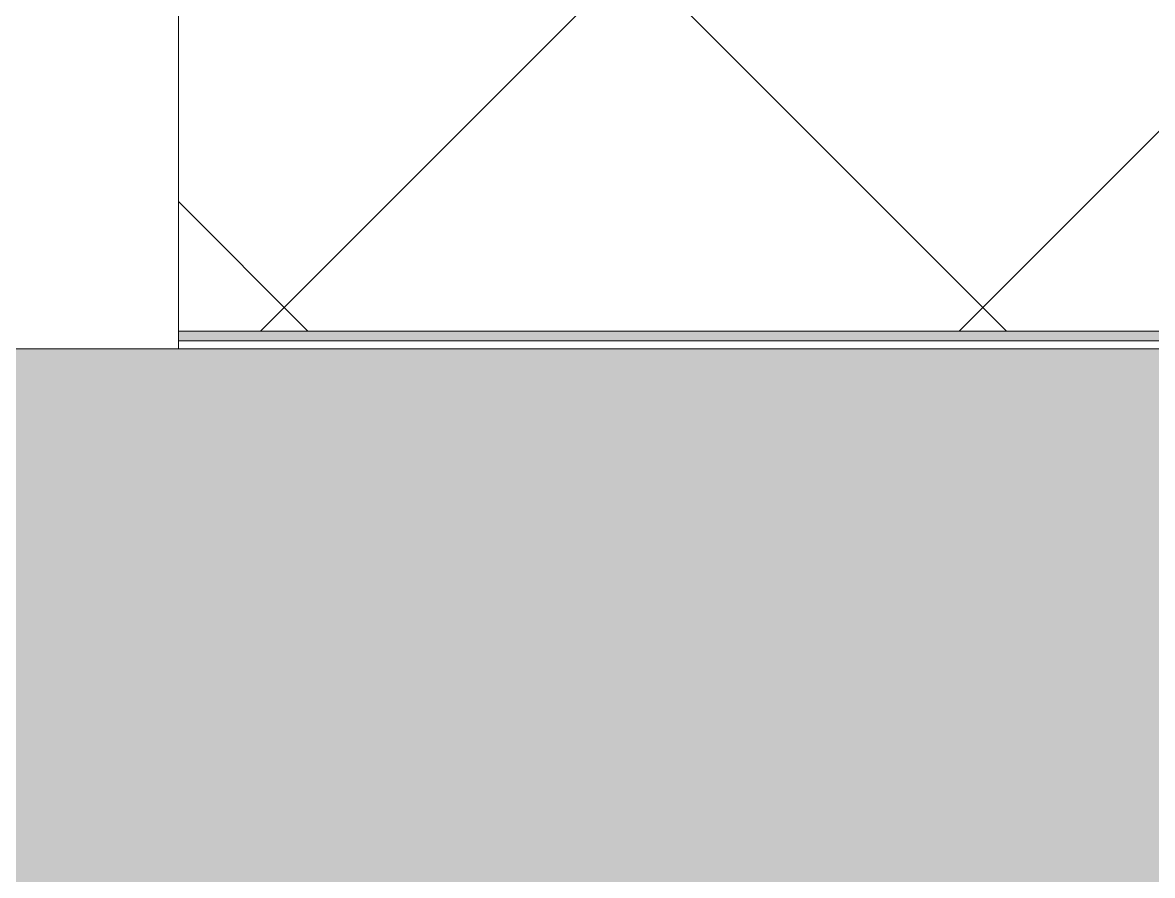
# Model space of a CAD drawing. Header units: millimetres. Extents: x -515342 to 330399, y -224905 to 507333.
# Drawn here: x 164723.2 to 165066.3, y 101377.7 to 101636.8 of the extents above; entities that cross this region are included whole.
import ezdxf

# ---------------------------------------------------------------- set-up
doc = ezdxf.new("R2010")
doc.units = ezdxf.units.MM
for name, color, linetype, lineweight in [('Крыша', 7, 'Continuous', 0), ('Стены наружные', 7, 'Continuous', 0), ('Стены несущие', 7, 'Continuous', 0)]:
    doc.layers.add(name, color=color, linetype=linetype, lineweight=lineweight)

msp = doc.modelspace()

# ---------------------------------------------------------------- hatches: boundary and pattern name
at = {"layer": 'Крыша'}
h = msp.add_hatch(dxfattribs=at)
h.set_pattern_fill('FP_21', color=256, style=0, pattern_type=2)
h.set_pattern_definition([(45, (136801.12, 95610.5), (-106.066, 106.066), []), (135, (136801.12, 95610.5), (-106.066, -106.066), [])])
h.paths.add_polyline_path([(88355.5296, 101543.0924), (113250.5296, 101543.0924), (113250.5296, 101643.0924), (88355.5296, 101643.0924), (88355.5296, 101636.3574)])
h.paths.add_polyline_path([(113590.5296, 101543.0924), (137020.5296, 101543.0924), (137020.5296, 101643.0924), (113590.5296, 101643.0924), (113590.5296, 101636.3574)])
h.paths.add_polyline_path([(143815.5296, 101543.0924), (164430.5296, 101543.0924), (164430.5296, 101643.0924), (143815.5296, 101643.0924), (143815.5296, 101636.3574)])
h.paths.add_polyline_path([(165905.1992, 101543.0924), (189585.5296, 101543.0924), (189585.5296, 101643.0924), (164770.5296, 101643.0924), (164770.5296, 101543.0924), (165698.0076, 101543.0924)])
h = msp.add_hatch(color=256, dxfattribs=at)
h.paths.add_polyline_path([(92973.7607, 101540.0924), (113250.5296, 101540.0924), (113250.5296, 101543.0924), (88355.5296, 101543.0924), (88355.5296, 101540.0924), (92766.5691, 101540.0924)])
h.paths.add_polyline_path([(118872.709, 101540.0924), (137020.5296, 101540.0924), (137020.5296, 101543.0924), (113590.5296, 101543.0924), (113590.5296, 101540.0924), (118665.5174, 101540.0924)])
h.paths.add_polyline_path([(154095.2788, 101540.0924), (164430.5296, 101540.0924), (164430.5296, 101543.0924), (143815.5296, 101543.0924), (143815.5296, 101540.0924), (153888.0872, 101540.0924)])
h.paths.add_polyline_path([(164770.5296, 101540.0924), (189585.5296, 101540.0924), (189585.5296, 101543.0924), (164770.5296, 101543.0924)])
h = msp.add_hatch(dxfattribs=at)
h.set_pattern_fill('FP_1', color=256, style=0, pattern_type=2)
h.set_pattern_definition([(45, (136801.12, 95610.5), (-224.5064, 224.5064), []), (45, (137025.63, 95610.5), (-224.5064, 224.5064), [396.875, -79.375, 3.353, -76.022])])
h.paths.add_polyline_path([(137020.5296, 101317.7385), (189585.5296, 101317.7385), (189585.5296, 101537.7385), (137020.5296, 101537.7385), (137020.5296, 101451.7324)])
at = {"layer": 'Стены наружные'}
h = msp.add_hatch(dxfattribs=at)
h.set_pattern_fill('FP_18', color=256, style=0, pattern_type=2)
h.set_pattern_definition([(45, (136801.12, 95610.5), (-235.7317, 235.7317), []), (45, (136958.28, 95610.5), (-235.7317, 235.7317), [])])
h.paths.add_polyline_path([(164662.0497, 101537.7385), (164770.5296, 101537.7385), (164770.5296, 102931.3929), (164650.5296, 102931.3929), (164650.5296, 101537.7385)])

# ---------------------------------------------------------------- linework, layer by layer
at = {"layer": 'Крыша'}
for p, q in [((164770.5296, 101743.0924), (164770.5296, 101543.0924)), ((164770.5296, 101543.0924), (189585.5296, 101543.0924)), ((164770.5296, 101540.0924), (189585.5296, 101540.0924)), ((189585.5296, 101537.7385), (137020.5296, 101537.7385))]:
    msp.add_line(p, q, dxfattribs=at)
at = {"layer": 'Стены несущие'}
msp.add_line((164770.5296, 101537.7385), (164770.5296, 101543.0924), dxfattribs=at)

doc.saveas('drawing.dxf')
